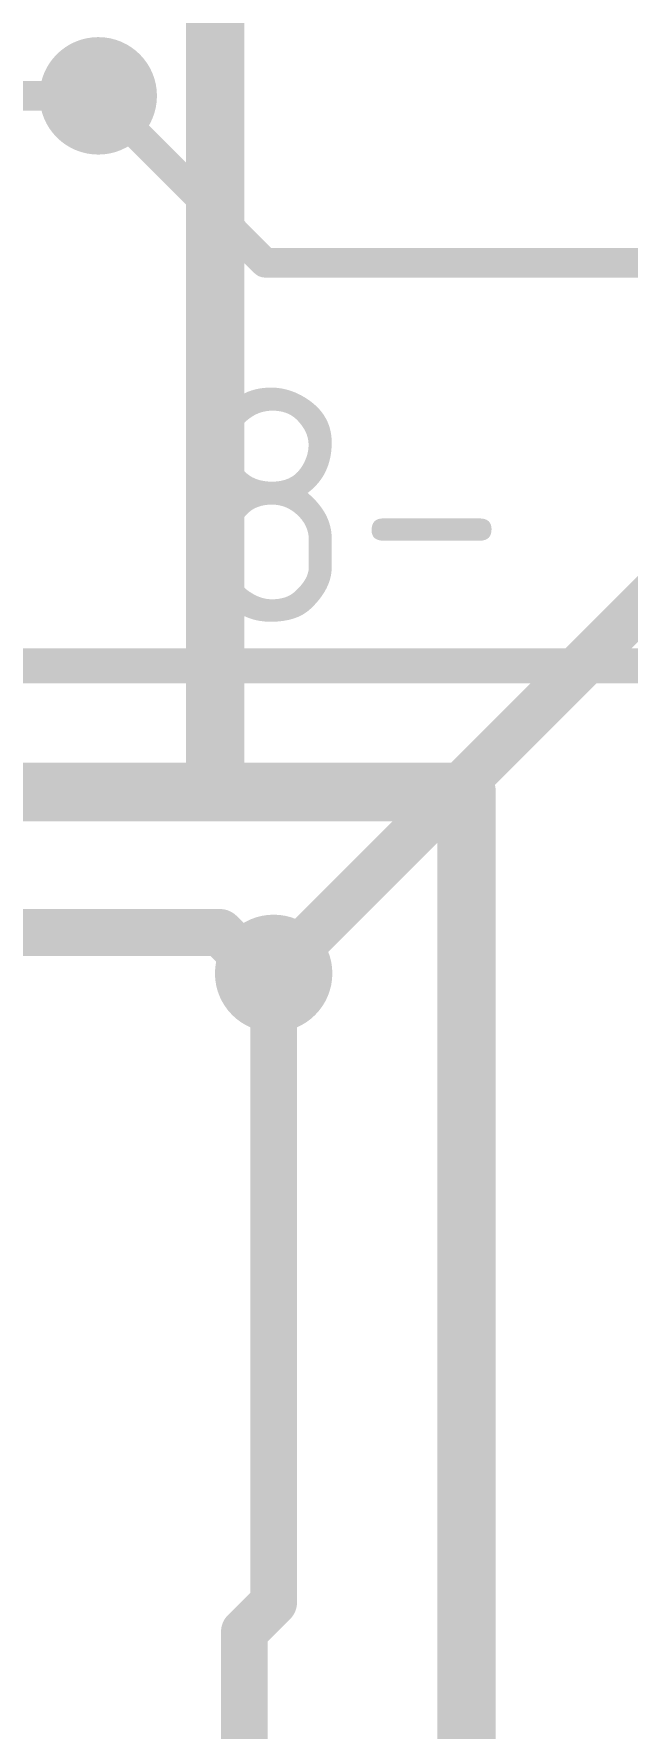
# Model space of a CAD drawing. Header units: inches. Extents: x 0 to 220, y 0 to 115.
# Drawn here: x 148.7 to 153.77, y 44.3 to 58.78 of the extents above; entities that cross this region are included whole.
import ezdxf

# ---------------------------------------------------------------- set-up
doc = ezdxf.new("R2010")
doc.units = ezdxf.units.IN
for name, color, linetype in [('Bottom Layer- Bottom', 5, 'Continuous'), ('Bottom Overlay- Bot Silk', 54, 'Continuous'), ('Bottom Solder- Bot Mask', 6, 'Continuous'), ('Top Layer- Top', 1, 'Continuous'), ('Top Overlay- Top Silk', 2, 'Continuous'), ('Top Solder- Top Mask', 216, 'Continuous')]:
    doc.layers.add(name, color=color, linetype=linetype)
doc.styles.add('GOST type B', font='', dxfattribs={"height": 0.2})
doc.styles.get('GOST type B').set_extended_font_data('GOST type B')

msp = doc.modelspace()

# ---------------------------------------------------------------- hatches: boundary and pattern name
at = {"layer": 'Bottom Layer- Bottom'}
h = msp.add_hatch(color=7, dxfattribs=at)
edge = h.paths.add_edge_path()
edge.add_arc((149.25, 58.25), 0.4, 0, 360)
h = msp.add_hatch(color=7, dxfattribs=at)
edge = h.paths.add_edge_path()
edge.add_arc((150.75, 50.75), 0.4, 0, 360)
at = {"layer": 'Bottom Solder- Bot Mask'}
h = msp.add_hatch(color=7, dxfattribs=at)
edge = h.paths.add_edge_path()
edge.add_arc((149.25, 58.25), 0.502, 0, 360)
h = msp.add_hatch(color=7, dxfattribs=at)
edge = h.paths.add_edge_path()
edge.add_arc((150.75, 50.75), 0.502, 0, 360)
at = {"layer": 'Top Layer- Top'}
h = msp.add_hatch(color=7, dxfattribs=at)
edge = h.paths.add_edge_path()
edge.add_arc((149.25, 58.25), 0.4, 0, 360)
h = msp.add_hatch(color=7, dxfattribs=at)
edge = h.paths.add_edge_path()
edge.add_arc((150.75, 50.75), 0.4, 0, 360)
at = {"layer": 'Top Solder- Top Mask'}
h = msp.add_hatch(color=7, dxfattribs=at)
edge = h.paths.add_edge_path()
edge.add_arc((149.25, 58.25), 0.502, 0, 360)
h = msp.add_hatch(color=7, dxfattribs=at)
edge = h.paths.add_edge_path()
edge.add_arc((150.75, 50.75), 0.502, 0, 360)

# ---------------------------------------------------------------- linework, layer by layer
at = {"layer": 'Bottom Layer- Bottom'}
for points in [[(150.25, 52.3, 0.5, 0.5, 0), (150.25, 65.258, 0.5, 0.5, 0)], [(143.559, 58.25, 0.254, 0.254, 0), (149.25, 58.25, 0.254, 0.254, 0)], [(140.712, 52.3, 0.5, 0.5, 0), (150.25, 52.3, 0.5, 0.5, 0)], [(150.25, 52.3, 0.5, 0.5, 0), (152.4, 52.3, 0.5, 0.5, 0)], [(152.4, 41.55, 0.5, 0.5, 0), (152.4, 52.3, 0.5, 0.5, 0)], [(143.8, 51.1, 0.4, 0.4, 0), (150.292, 51.1, 0.4, 0.4, 0)], [(150.292, 51.1, 0.4, 0.4, 0), (150.642, 50.75, 0.4, 0.4, 0)], [(150.642, 50.75, 0.4, 0.4, 0), (150.75, 50.75, 0.4, 0.4, 0)], [(150.75, 45.374, 0.4, 0.4, 0), (150.75, 50.75, 0.4, 0.4, 0)], [(150.5, 45.124, 0.4, 0.4, 0), (150.75, 45.374, 0.4, 0.4, 0)], [(150.5, 42.3, 0.4, 0.4, 0), (150.5, 45.124, 0.4, 0.4, 0)]]:
    msp.add_lwpolyline(points, format="xyseb", dxfattribs=at)
for points in [[(149.187, 58.25, 0.127, 0.127, 1), (149.314, 58.25, 0.127, 0.127, 1)], [(150.125, 52.3, 0.25, 0.25, 1), (150.375, 52.3, 0.25, 0.25, 1)], [(150.125, 52.3, 0.25, 0.25, 1), (150.375, 52.3, 0.25, 0.25, 1)], [(150.125, 52.3, 0.25, 0.25, 1), (150.375, 52.3, 0.25, 0.25, 1)], [(152.275, 52.3, 0.25, 0.25, 1), (152.525, 52.3, 0.25, 0.25, 1)], [(152.275, 52.3, 0.25, 0.25, 1), (152.525, 52.3, 0.25, 0.25, 1)], [(150.192, 51.1, 0.2, 0.2, 1), (150.392, 51.1, 0.2, 0.2, 1)], [(150.192, 51.1, 0.2, 0.2, 1), (150.392, 51.1, 0.2, 0.2, 1)], [(150.542, 50.75, 0.2, 0.2, 1), (150.742, 50.75, 0.2, 0.2, 1)], [(150.542, 50.75, 0.2, 0.2, 1), (150.742, 50.75, 0.2, 0.2, 1)], [(150.65, 50.75, 0.2, 0.2, 1), (150.85, 50.75, 0.2, 0.2, 1)], [(150.65, 50.75, 0.2, 0.2, 1), (150.85, 50.75, 0.2, 0.2, 1)], [(150.65, 45.374, 0.2, 0.2, 1), (150.85, 45.374, 0.2, 0.2, 1)], [(150.65, 45.374, 0.2, 0.2, 1), (150.85, 45.374, 0.2, 0.2, 1)], [(150.4, 45.124, 0.2, 0.2, 1), (150.6, 45.124, 0.2, 0.2, 1)], [(150.4, 45.124, 0.2, 0.2, 1), (150.6, 45.124, 0.2, 0.2, 1)]]:
    msp.add_lwpolyline(points, format="xyseb", close=True, dxfattribs=at)
at = {"layer": 'Top Layer- Top'}
for points in [[(149.25, 58.25, 0.254, 0.254, 0), (150.676, 56.824, 0.254, 0.254, 0)], [(150.676, 56.824, 0.254, 0.254, 0), (176.339, 56.824, 0.254, 0.254, 0)], [(150.75, 50.75, 0.4, 0.4, 0), (155.4, 55.4, 0.4, 0.4, 0)]]:
    msp.add_lwpolyline(points, format="xyseb", dxfattribs=at)
for points in [[(149.187, 58.25, 0.127, 0.127, 1), (149.314, 58.25, 0.127, 0.127, 1)], [(150.613, 56.824, 0.127, 0.127, 1), (150.74, 56.824, 0.127, 0.127, 1)], [(150.613, 56.824, 0.127, 0.127, 1), (150.74, 56.824, 0.127, 0.127, 1)], [(150.65, 50.75, 0.2, 0.2, 1), (150.85, 50.75, 0.2, 0.2, 1)]]:
    msp.add_lwpolyline(points, format="xyseb", close=True, dxfattribs=at)
at = {"layer": 'Top Overlay- Top Silk'}
msp.add_lwpolyline([(148.5, 53.379, 0.3, 0.3, 0), (179.979, 53.379, 0.3, 0.3, 0)], format="xyseb", dxfattribs=at)

# ---------------------------------------------------------------- texts
at = {"layer": 'Bottom Overlay- Bot Silk', "style": 'GOST type B', "text_generation_flag": 2}
msp.add_text('-8', height=2, dxfattribs=at).set_placement((152.75, 53.75))

doc.saveas('drawing.dxf')
